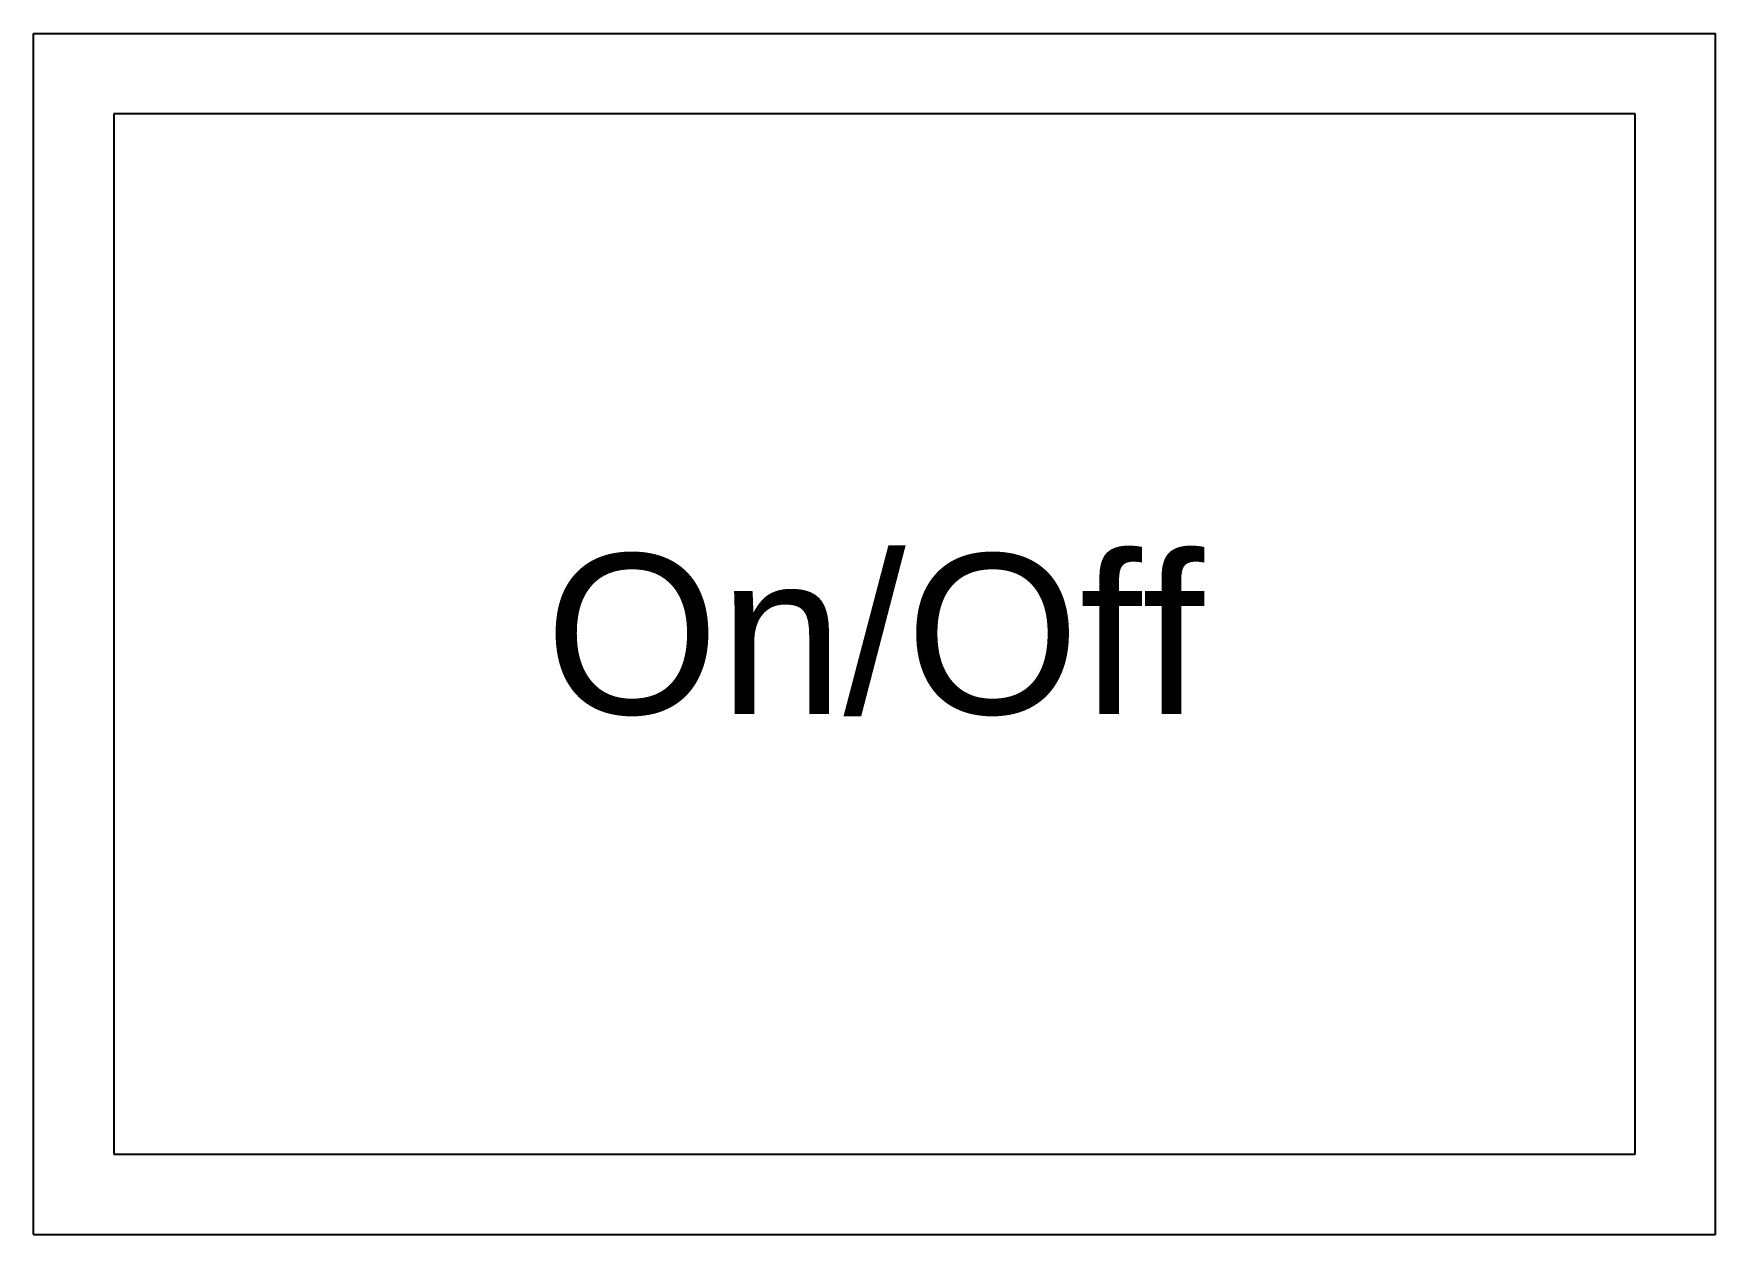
# Model space of a CAD drawing. Header units: millimetres. Extents: x 40 to 61, y 35 to 50.
import ezdxf
from ezdxf.enums import TextEntityAlignment as Align

# ---------------------------------------------------------------- set-up
doc = ezdxf.new("R2010")
doc.units = ezdxf.units.MM
doc.layers.get('0').update_dxf_attribs({"lineweight": 25, "true_color": 0x000000})
doc.styles.add('textstyle0', font='')
doc.styles.get('textstyle0').set_extended_font_data('Arial')

# ---------------------------------------------------------------- blocks, each defined once
blk = doc.blocks.new('switch_on_off')
for p, q in [((0, 0), (21, 0)), ((0, -15), (0, 0)), ((21, -15), (21, 0)), ((1, -1), (1, -14)), ((20, -1), (1, -1)), ((20, -14), (20, -1)), ((1, -14), (20, -14)), ((0, -15), (21, -15))]:
    blk.add_line(p, q)
at = {"style": 'textstyle0'}
blk.add_text('On/Off', height=2, dxfattribs=at).set_placement((10.5, -7.5), align=Align.MIDDLE_CENTER)

msp = doc.modelspace()

# ---------------------------------------------------------------- block references
msp.add_blockref('switch_on_off', (40, 50))

doc.saveas('drawing.dxf')
